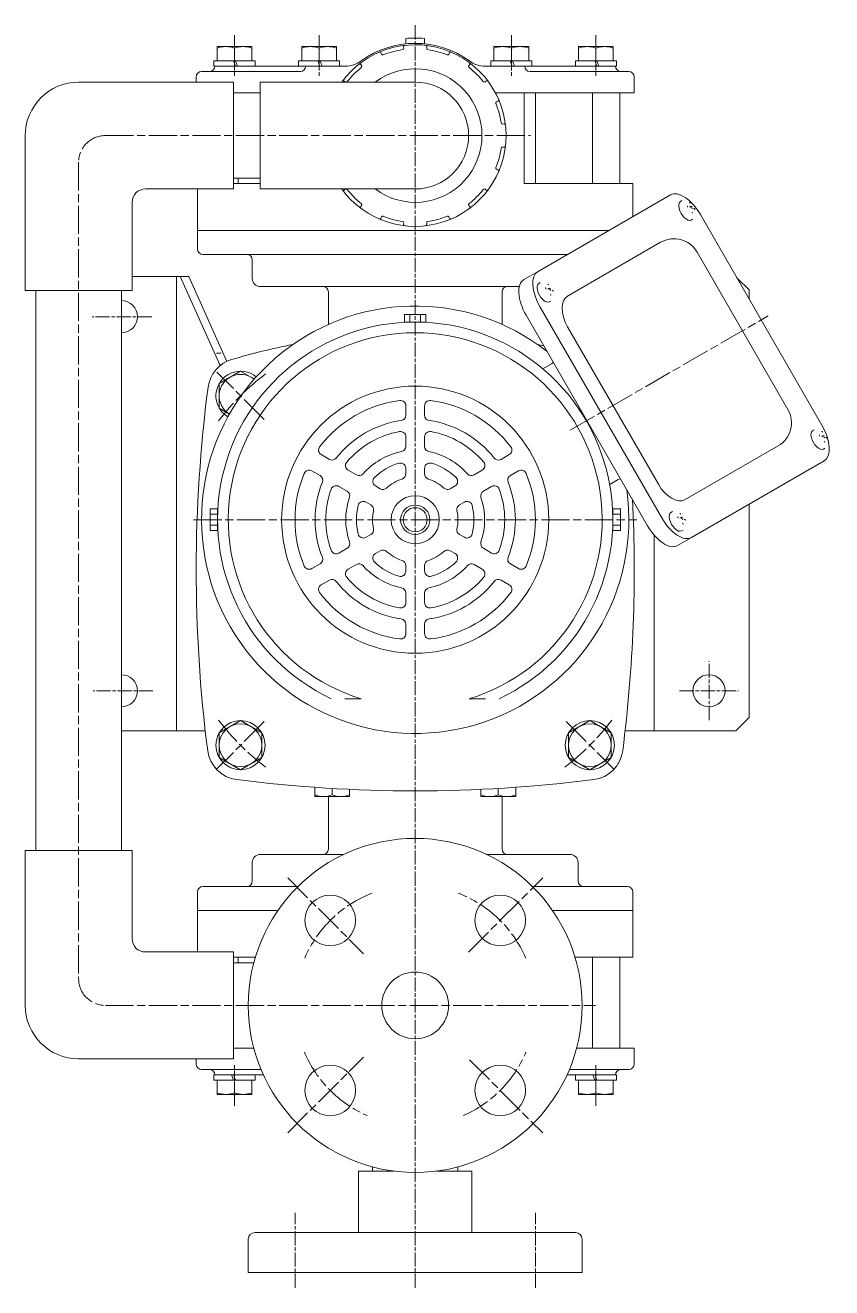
# Model space of a CAD drawing. Units: millimetres at full size. Extents: x -2818 to 571, y -785 to 714.
# Drawn here: x -568.1 to -266.2, y 241 to 713.6 of the extents above; entities that cross this region are included whole.
import ezdxf

# ---------------------------------------------------------------- set-up
doc = ezdxf.new("R2010")
doc.units = ezdxf.units.MM
doc.header["$LTSCALE"] = 0.88
doc.linetypes.add('CHAIN', pattern=[18.5, 12, -1.5, 3.5, -1.5])
doc.linetypes.add('USER5', pattern=[9, 6, -0.75, 1.5, -0.75])
for name, color, linetype, lineweight in [('0-2_AM_1', 3, 'Continuous', 18), ('0-4_AM_7', 2, 'CHAIN', 18), ('0-6_AM_7N', 2, 'USER5', 18)]:
    doc.layers.add(name, color=color, linetype=linetype, lineweight=lineweight)

msp = doc.modelspace()

# ---------------------------------------------------------------- linework, layer by layer
at = {"layer": '0-2_AM_1'}
for p, q in [((-496.2814, 705.5812), (-483.2814, 705.5812)), ((-496.2814, 700.2812), (-496.2814, 705.5812)), ((-489.7814, 704.9995), (-489.7814, 700.2812)), ((-483.2814, 700.2812), (-483.2814, 705.5812)), ((-464.6235, 705.5812), (-451.6235, 705.5812)), ((-464.6235, 700.2812), (-464.6235, 705.5812)), ((-458.1235, 704.9995), (-458.1235, 700.2812)), ((-451.6235, 700.2812), (-451.6235, 705.5812)), ((-426.4304, 704.9951), (-426.4956, 705.4909)), ((-425.6068, 708.6146), (-425.6068, 706.6049)), ((-418.6402, 708.6146), (-418.6402, 706.6049)), ((-417.8166, 704.9951), (-417.7514, 705.4909)), ((-392.6235, 705.5812), (-379.6235, 705.5812)), ((-392.6235, 700.2812), (-392.6235, 705.5812)), ((-386.1235, 704.9995), (-386.1235, 700.2812)), ((-379.6235, 700.2812), (-379.6235, 705.5812)), ((-360.9656, 705.5812), (-347.9656, 705.5812)), ((-360.9656, 700.2812), (-360.9656, 705.5812)), ((-354.4656, 704.9995), (-354.4656, 700.2812)), ((-347.9656, 700.2812), (-347.9656, 705.5812)), ((-497.4814, 700.2812), (-482.0814, 700.2812)), ((-497.4814, 700.2812), (-497.4814, 698.2812)), ((-496.2814, 700.2812), (-493.7814, 700.2812)), ((-490.1814, 700.2812), (-489.4534, 698.2812)), ((-489.3814, 700.2812), (-488.6534, 698.2812)), ((-485.7814, 700.2812), (-483.2814, 700.2812)), ((-465.8235, 700.2812), (-450.4235, 700.2812)), ((-465.8235, 700.2812), (-465.8235, 698.2812)), ((-464.6235, 700.2812), (-462.1235, 700.2812)), ((-458.5235, 700.2812), (-457.7956, 698.2812)), ((-457.7235, 700.2812), (-456.9956, 698.2812)), ((-454.1235, 700.2812), (-451.6235, 700.2812)), ((-434.7506, 702.7657), (-434.942, 703.2277)), ((-409.305, 703.2277), (-409.4964, 702.7657)), ((-393.8235, 700.2812), (-378.4235, 700.2812)), ((-393.8235, 700.2812), (-393.8235, 698.2812)), ((-392.6235, 700.2812), (-390.1235, 700.2812)), ((-386.5235, 700.2812), (-385.7956, 698.2812)), ((-385.7235, 700.2812), (-384.9956, 698.2812)), ((-382.1235, 700.2812), (-379.6235, 700.2812)), ((-362.1656, 700.2812), (-346.7656, 700.2812)), ((-362.1656, 700.2812), (-362.1656, 698.2812)), ((-360.9656, 700.2812), (-358.4656, 700.2812)), ((-354.8656, 700.2812), (-354.1377, 698.2812)), ((-354.0656, 700.2812), (-353.3377, 698.2812)), ((-350.4656, 700.2812), (-347.9656, 700.2812)), ((-502.1235, 696.2812), (-499.1235, 696.2812)), ((-502.1235, 696.2812), (-465.1235, 696.2812)), ((-497.1235, 698.2812), (-448.2817, 698.2812)), ((-442.2103, 698.4588), (-442.5147, 698.8555)), ((-402.0367, 698.4588), (-401.7323, 698.8555)), ((-395.9653, 698.2812), (-347.1235, 698.2812)), ((-379.1235, 696.2812), (-345.1235, 696.2812)), ((-345.1235, 696.2812), (-342.1235, 696.2812)), ((-504.1235, 692.2812), (-504.1235, 694.2812)), ((-480.1235, 692.2812), (-422.1235, 692.2812)), ((-480.1235, 652.2812), (-480.1235, 692.2812)), ((-448.3011, 692.368), (-448.6979, 692.6724)), ((-395.9458, 692.368), (-395.5491, 692.6724)), ((-490.1235, 688.2812), (-480.1235, 688.2812)), ((-480.1235, 688.2812), (-490.1235, 688.2812)), ((-480.1235, 688.2812), (-490.1235, 688.2812)), ((-392.1235, 688.2812), (-345.5385, 688.2812)), ((-381.3735, 654.2812), (-381.3735, 688.2812)), ((-377.0928, 654.2812), (-377.0928, 688.2812)), ((-355.7935, 654.2812), (-355.7935, 688.2812)), ((-345.5385, 654.2812), (-345.5385, 688.2812)), ((-391.639, 684.9083), (-391.177, 685.0996)), ((-389.4031, 676.5889), (-388.9138, 676.6533)), ((-568.1235, 672.2812), (-568.1235, 614.2812)), ((-389.4096, 667.9743), (-388.9138, 667.909)), ((-391.639, 659.6541), (-391.177, 659.4627)), ((-503.6235, 636.7812), (-503.6235, 652.2812)), ((-480.1235, 656.2812), (-490.1235, 656.2812)), ((-480.1235, 654.2812), (-490.1235, 654.2812)), ((-488.4535, 654.2812), (-488.4535, 656.2812)), ((-422.1235, 652.2812), (-480.1235, 652.2812)), ((-448.3011, 652.1943), (-448.6979, 651.8899)), ((-395.9458, 652.1943), (-395.5491, 651.8899)), ((-340.6235, 654.2812), (-381.3735, 654.2812)), ((-340.6235, 641.9305), (-340.6235, 654.2812)), ((-326.5382, 650.0626), (-376.1459, 621.4216)), ((-322.8062, 647.5985), (-322.2465, 647.9216)), ((-528.1235, 614.2812), (-528.1235, 647.2812)), ((-442.2103, 646.1035), (-442.5147, 645.7068)), ((-402.0367, 646.1035), (-401.7323, 645.7068)), ((-319.4382, 645.4155), (-318.7656, 645.8039)), ((-319.1049, 647.1147), (-319.3185, 646.9913)), ((-318.3762, 645.669), (-318.9542, 645.3353)), ((-318.581, 644.9278), (-318.2413, 645.1239)), ((-317.5343, 645.0775), (-317.832, 644.9057)), ((-434.7506, 641.7966), (-434.942, 641.3346)), ((-426.4304, 639.5672), (-426.4956, 639.0715)), ((-417.8166, 639.5672), (-417.7514, 639.0715)), ((-409.4964, 641.7966), (-409.305, 641.3346)), ((-318.8062, 640.6703), (-318.2465, 640.9934)), ((-269.8421, 563.862), (-315.3421, 642.6703)), ((-349.5424, 636.7812), (-503.6235, 636.7812)), ((-503.6235, 636.7812), (-503.6235, 629.7812)), ((-330.2412, 632.3363), (-365.0921, 612.2151)), ((-282.5809, 569.7863), (-316.5809, 628.676)), ((-501.6235, 627.7812), (-365.1308, 627.7812)), ((-483.1235, 625.7812), (-483.1235, 618.7812)), ((-506.9235, 619.4812), (-528.1235, 619.4812)), ((-511.5285, 449.4812), (-511.5285, 619.4812)), ((-510.1235, 619.4812), (-495.134, 586.1712)), ((-506.9235, 619.4812), (-492.6407, 587.7417)), ((-376.1459, 621.4216), (-381.3959, 618.3905)), ((-383.1294, 615.7812), (-480.1235, 615.7812)), ((-375.878, 616.9575), (-375.3183, 617.2806)), ((-372.51, 614.7745), (-371.8374, 615.1629)), ((-372.1767, 616.4736), (-372.3903, 616.3503)), ((-371.448, 615.028), (-372.026, 614.6943)), ((-371.6527, 614.2868), (-371.3131, 614.4829)), ((-370.6061, 614.4365), (-370.9038, 614.2646)), ((-568.1235, 614.2812), (-528.1235, 614.2812)), ((-564.1235, 614.2812), (-564.1235, 404.6812)), ((-532.1235, 614.2812), (-532.1235, 404.6812)), ((-454.6235, 613.7812), (-454.6235, 601.5821)), ((-389.6235, 613.7812), (-389.6235, 601.5821)), ((-371.878, 610.0293), (-371.3183, 610.3524)), ((-424.1442, 605.2812), (-426.1649, 605.2812)), ((-426.1649, 602.4812), (-426.1649, 605.2812)), ((-420.1028, 605.2812), (-424.1442, 605.2812)), ((-424.1442, 602.4812), (-424.1442, 605.2812)), ((-420.1028, 602.4812), (-420.1028, 605.2812)), ((-380.5921, 604.9982), (-335.0921, 526.1899)), ((-329.8421, 529.221), (-375.3421, 608.0293)), ((-424.1442, 602.4812), (-426.1649, 602.4812)), ((-420.1028, 602.4812), (-424.1442, 602.4812)), ((-424.1235, 602.4812), (-424.1235, 602.4541)), ((-420.1235, 602.4812), (-420.1235, 602.4541)), ((-418.082, 602.4812), (-420.1028, 602.4812)), ((-365.0921, 600.6681), (-331.0921, 541.7784)), ((-496.474, 590.8547), (-494.8092, 590.8547)), ((-371.1438, 586.7818), (-374.3056, 584.9564)), ((-425.6235, 571.128), (-425.6235, 567.5964)), ((-418.6235, 567.5964), (-418.6235, 571.128)), ((-425.6235, 559.4973), (-425.6235, 555.9357)), ((-418.6235, 555.9357), (-418.6235, 559.4973)), ((-273.3062, 561.862), (-272.7465, 562.1851)), ((-269.9382, 559.679), (-269.2656, 560.0674)), ((-269.6049, 561.3781), (-269.8185, 561.2548)), ((-268.8762, 559.9325), (-269.4542, 559.5988)), ((-269.081, 559.1913), (-268.7413, 559.3874)), ((-268.0343, 559.341), (-268.332, 559.1691)), ((-321.0921, 536.0049), (-286.2412, 556.126)), ((-269.3062, 554.9338), (-268.7465, 555.2569)), ((-454.2483, 551.0699), (-457.3067, 552.8357)), ((-386.9403, 552.8357), (-389.9987, 551.0699)), ((-318.6459, 521.8287), (-269.0382, 550.4697)), ((-460.8067, 546.7735), (-457.7483, 545.0077)), ((-444.1498, 545.2395), (-447.2342, 547.0203)), ((-425.6235, 547.71), (-425.6235, 545.6203)), ((-418.6235, 545.6203), (-418.6235, 547.71)), ((-397.0127, 547.0203), (-400.0972, 545.2395)), ((-386.4987, 545.0077), (-383.4403, 546.7735)), ((-346.1438, 543.4805), (-349.3056, 541.6551)), ((-450.7342, 540.9581), (-447.6498, 539.1773)), ((-435.2164, 540.0818), (-437.0262, 541.1267)), ((-407.2208, 541.1267), (-409.0306, 540.0818)), ((-396.5972, 539.1773), (-393.5127, 540.9581)), ((-440.5262, 535.0645), (-438.7164, 534.0196)), ((-405.5306, 534.0196), (-403.7208, 535.0645)), ((-297.1235, 454.4812), (-297.1235, 534.2547)), ((-496.1235, 530.5019), (-498.9235, 530.5019)), ((-498.9235, 530.5019), (-498.9235, 526.4604)), ((-496.1235, 532.5226), (-496.1235, 530.5019)), ((-496.1235, 530.5019), (-496.1235, 526.4604)), ((-496.1235, 530.4812), (-496.0965, 530.4812)), ((-348.1235, 530.4812), (-348.1505, 530.4812)), ((-348.1235, 532.5226), (-345.3235, 532.5226)), ((-348.1235, 530.5019), (-348.1235, 532.5226)), ((-348.1235, 530.5019), (-345.3235, 530.5019)), ((-348.1235, 526.4604), (-348.1235, 530.5019)), ((-345.3235, 530.5019), (-345.3235, 532.5226)), ((-345.3235, 526.4604), (-345.3235, 530.5019)), ((-326.378, 531.221), (-325.8183, 531.5441)), ((-323.01, 529.038), (-322.3374, 529.4264)), ((-322.6767, 530.7371), (-322.8903, 530.6138)), ((-321.948, 529.2915), (-322.526, 528.9578)), ((-496.1235, 526.4604), (-498.9235, 526.4604)), ((-498.9235, 526.4604), (-498.9235, 524.4397)), ((-496.1235, 526.4812), (-496.0965, 526.4812)), ((-496.1235, 526.4604), (-496.1235, 524.4397)), ((-348.1235, 526.4812), (-348.1505, 526.4812)), ((-348.1235, 526.4604), (-345.3235, 526.4604)), ((-348.1235, 524.4397), (-348.1235, 526.4604)), ((-322.378, 524.2928), (-321.8183, 524.6159)), ((-322.1527, 528.5503), (-321.8131, 528.7464)), ((-321.1061, 528.7), (-321.4038, 528.5281)), ((-496.1235, 524.4397), (-498.9235, 524.4397)), ((-438.7164, 522.9427), (-440.5262, 521.8978)), ((-403.7208, 521.8978), (-405.5306, 522.9427)), ((-332.7185, 449.4812), (-332.7185, 522.8069)), ((-323.8959, 518.7976), (-318.6459, 521.8287)), ((-447.6498, 517.785), (-450.7342, 516.0042)), ((-437.0262, 515.8356), (-435.2164, 516.8805)), ((-409.0306, 516.8805), (-407.2208, 515.8356)), ((-393.5127, 516.0042), (-396.5972, 517.785)), ((-457.7483, 511.9546), (-460.8067, 510.1888)), ((-447.2342, 509.942), (-444.1498, 511.7228)), ((-425.6235, 511.342), (-425.6235, 509.2523)), ((-418.6235, 509.2523), (-418.6235, 511.342)), ((-400.0972, 511.7228), (-397.0127, 509.942)), ((-383.4403, 510.1888), (-386.4987, 511.9546)), ((-457.3067, 504.1267), (-454.2483, 505.8925)), ((-389.9987, 505.8925), (-386.9403, 504.1267)), ((-425.6235, 501.0267), (-425.6235, 497.465)), ((-418.6235, 497.465), (-418.6235, 501.0267)), ((-425.6235, 489.3659), (-425.6235, 485.8344)), ((-418.6235, 485.8344), (-418.6235, 489.3659)), ((-448.4863, 461.4812), (-442.3761, 461.4812)), ((-401.8708, 461.4812), (-395.7606, 461.4812)), ((-302.1235, 449.4812), (-297.1235, 454.4812)), ((-500.9952, 449.4812), (-532.1235, 449.4812)), ((-343.2518, 449.4812), (-302.1235, 449.4812)), ((-459.745, 428.3181), (-459.745, 424.8812)), ((-453.245, 427.8957), (-453.245, 425.4628)), ((-446.745, 427.5534), (-446.745, 424.8812)), ((-397.502, 427.5534), (-397.502, 424.8812)), ((-391.002, 427.8957), (-391.002, 425.4628)), ((-384.502, 428.3181), (-384.502, 424.8812)), ((-446.745, 424.8812), (-459.745, 424.8812)), ((-454.6235, 405.1812), (-454.6235, 424.8812)), ((-384.502, 424.8812), (-397.502, 424.8812)), ((-389.6235, 405.1812), (-389.6235, 424.8812)), ((-568.1235, 404.6812), (-528.1235, 404.6812)), ((-568.1235, 346.6812), (-568.1235, 404.6812)), ((-528.1235, 404.6812), (-528.1235, 371.6812)), ((-480.1235, 403.1812), (-448.8443, 403.1812)), ((-364.1235, 403.1812), (-395.4027, 403.1812)), ((-483.1235, 393.1812), (-483.1235, 400.1812)), ((-361.1235, 393.1812), (-361.1235, 400.1812)), ((-503.6235, 382.1812), (-503.6235, 389.1812)), ((-501.6235, 391.1812), (-466.0097, 391.1812)), ((-378.2373, 391.1812), (-342.6235, 391.1812)), ((-340.6235, 382.1812), (-340.6235, 389.1812)), ((-473.5628, 382.1812), (-503.6235, 382.1812)), ((-503.6235, 382.1812), (-503.6235, 366.6812)), ((-340.6235, 382.1812), (-370.6842, 382.1812)), ((-340.6235, 382.1812), (-340.6235, 364.6812)), ((-490.1235, 366.6812), (-490.1235, 326.6812)), ((-481.9754, 364.6812), (-490.1235, 364.6812)), ((-488.4535, 364.6812), (-488.4535, 362.6812)), ((-340.6235, 364.6812), (-362.2716, 364.6812)), ((-355.7935, 364.6812), (-355.7935, 330.6812)), ((-345.5385, 364.6812), (-345.5385, 330.6812)), ((-482.5408, 362.6812), (-490.1235, 362.6812)), ((-504.1235, 326.6812), (-504.1235, 324.6812)), ((-490.1235, 330.6812), (-482.5408, 330.6812)), ((-482.5408, 330.6812), (-490.1235, 330.6812)), ((-482.5408, 330.6812), (-490.1235, 330.6812)), ((-361.7062, 330.6812), (-345.5385, 330.6812)), ((-502.1235, 322.6812), (-499.1235, 322.6812)), ((-502.1235, 322.6812), (-479.8318, 322.6812)), ((-364.4152, 322.6812), (-345.1235, 322.6812)), ((-345.1235, 322.6812), (-342.1235, 322.6812)), ((-482.0814, 318.6812), (-497.4814, 318.6812)), ((-497.1235, 320.6812), (-478.9588, 320.6812)), ((-496.2814, 318.6812), (-496.2814, 313.3812)), ((-493.7814, 318.6812), (-496.2814, 318.6812)), ((-490.1814, 318.6812), (-490.9093, 320.6812)), ((-489.3814, 318.6812), (-490.1093, 320.6812)), ((-489.7814, 313.9628), (-489.7814, 318.6812)), ((-483.2814, 318.6812), (-485.7814, 318.6812)), ((-483.2814, 318.6812), (-483.2814, 313.3812)), ((-482.0814, 318.6812), (-482.0814, 320.6812)), ((-365.2882, 320.6812), (-347.1235, 320.6812)), ((-346.7656, 318.6812), (-362.1656, 318.6812)), ((-360.9656, 318.6812), (-360.9656, 313.3812)), ((-358.4656, 318.6812), (-360.9656, 318.6812)), ((-354.8656, 318.6812), (-355.5936, 320.6812)), ((-354.0656, 318.6812), (-354.7936, 320.6812)), ((-354.4656, 313.9628), (-354.4656, 318.6812)), ((-347.9656, 318.6812), (-350.4656, 318.6812)), ((-347.9656, 318.6812), (-347.9656, 313.3812)), ((-346.7656, 318.6812), (-346.7656, 320.6812)), ((-483.2814, 313.3812), (-496.2814, 313.3812)), ((-347.9656, 313.3812), (-360.9656, 313.3812)), ((-443.3735, 261.6812), (-443.3735, 284.6812)), ((-443.3735, 284.6812), (-430.0134, 284.6812)), ((-438.1235, 286.2639), (-438.1235, 284.6812)), ((-414.2336, 284.6812), (-400.8735, 284.6812)), ((-406.1235, 286.2639), (-406.1235, 284.6812)), ((-400.8735, 261.6812), (-400.8735, 284.6812)), ((-482.1235, 261.6812), (-362.1235, 261.6812)), ((-484.6235, 246.6812), (-484.6235, 259.1812)), ((-359.6235, 246.6812), (-359.6235, 259.1812)), ((-484.6235, 246.6812), (-359.6235, 246.6812))]:
    msp.add_line(p, q, dxfattribs=at)
for points in [[(-497.4814, 698.2812), (-482.0814, 698.2812), (-482.0814, 700.2812)], [(-493.7814, 700.2812), (-485.7814, 700.2812), (-493.7814, 700.2812)], [(-465.8235, 698.2812), (-450.4235, 698.2812), (-450.4235, 700.2812)], [(-462.1235, 700.2812), (-454.1235, 700.2812), (-462.1235, 700.2812)], [(-393.8235, 698.2812), (-378.4235, 698.2812), (-378.4235, 700.2812)], [(-390.1235, 700.2812), (-382.1235, 700.2812), (-390.1235, 700.2812)], [(-362.1656, 698.2812), (-346.7656, 698.2812), (-346.7656, 700.2812)], [(-358.4656, 700.2812), (-350.4656, 700.2812), (-358.4656, 700.2812)], [(-523.1235, 652.2812), (-490.1235, 652.2812), (-490.1235, 692.2812), (-548.1235, 692.2812)], [(-340.1235, 694.2812), (-340.1235, 688.2812), (-392.1235, 688.2812)], [(-297.1235, 611.1148), (-297.1235, 614.4812), (-301.722, 619.0797)], [(-418.082, 602.4812), (-418.082, 605.2812), (-420.1028, 605.2812)], [(-491.661, 568.0354), (-495.5309, 570.2697), (-495.5309, 579.5073), (-487.5309, 584.1261), (-482.3519, 581.1361)], [(-496.1235, 532.5226), (-498.9235, 532.5226), (-498.9235, 530.5019)], [(-348.1235, 524.4397), (-345.3235, 524.4397), (-345.3235, 526.4604)], [(-523.1235, 366.6812), (-490.1235, 366.6812), (-490.1235, 362.6812)], [(-490.1235, 330.6812), (-490.1235, 326.6812), (-548.1235, 326.6812)], [(-340.1235, 324.6812), (-340.1235, 330.6812), (-361.7062, 330.6812)], [(-482.0814, 320.6812), (-497.4814, 320.6812), (-497.4814, 318.6812)], [(-485.7814, 318.6812), (-493.7814, 318.6812), (-485.7814, 318.6812)], [(-346.7656, 320.6812), (-362.1656, 320.6812), (-362.1656, 318.6812)], [(-350.4656, 318.6812), (-358.4656, 318.6812), (-350.4656, 318.6812)]]:
    msp.add_lwpolyline(points, dxfattribs=at)
for points in [[(-479.5309, 439.455), (-487.5309, 434.8362), (-495.5309, 439.455), (-495.5309, 448.6926), (-487.5309, 453.3114), (-479.5309, 448.6926)], [(-348.7161, 439.455), (-356.7161, 434.8362), (-364.7161, 439.455), (-364.7161, 448.6926), (-356.7161, 453.3114), (-348.7161, 448.6926)]]:
    msp.add_lwpolyline(points, close=True, dxfattribs=at)
for centre, radius in [((-422.1235, 528.4812), 50), ((-422.1235, 528.4812), 9), ((-422.1235, 528.4812), 5.5), ((-422.1235, 528.4812), 4.5), ((-312.1235, 464.4812), 6), ((-487.5309, 444.0738), 9.2), ((-487.5309, 444.0738), 8), ((-356.7161, 444.0738), 9.2), ((-356.7161, 444.0738), 8), ((-422.1235, 346.6812), 62.5), ((-453.9433, 378.501), 9.5), ((-390.3037, 378.501), 9.5), ((-422.1235, 346.6812), 12.5), ((-453.9433, 314.8614), 9.5), ((-390.3037, 314.8614), 9.5)]:
    msp.add_circle(centre, radius, dxfattribs=at)
for centre, radius, start, end in [((-493.0314, 696.211), 9.3701, 69.70545, 110.29455), ((-486.5314, 696.211), 9.3701, 69.70545, 110.29455), ((-461.3735, 696.211), 9.3701, 69.70545, 110.29455), ((-454.8735, 696.211), 9.3701, 69.70545, 110.29455), ((-422.1235, 672.2812), 34, 216.03188, 143.96812), ((-422.1235, 672.2812), 34.5, 53.99725, 126.00275), ((-422.1235, 672.2812), 32.5, 98.36815, 111.63185), ((-426.9261, 704.9298), 0.5, 278.36815, 7.5), ((-425.9999, 705.5561), 0.5, 96.64481, 187.5), ((-422.1235, 672.2812), 36.5, 84.5237, 95.4763), ((-418.2471, 705.5561), 0.5, 352.5, 83.35519), ((-417.3209, 704.9298), 0.5, 172.5, 261.63185), ((-422.1235, 672.2812), 32.5, 68.36815, 81.63185), ((-389.3735, 696.211), 9.3701, 69.70545, 110.29455), ((-382.8735, 696.211), 9.3701, 69.70545, 110.29455), ((-357.7156, 696.211), 9.3701, 69.70545, 110.29455), ((-351.2156, 696.211), 9.3701, 69.70545, 110.29455), ((-448.2817, 708.2812), 10, 270, 306.00275), ((-442.1181, 699.1599), 0.5, 126.64481, 217.5), ((-435.4039, 703.0363), 0.5, 22.5, 113.35519), ((-434.2887, 702.957), 0.5, 202.5, 291.63185), ((-409.9583, 702.957), 0.5, 248.36815, 337.5), ((-408.8431, 703.0363), 0.5, 66.64481, 157.5), ((-395.9653, 708.2812), 10, 233.99725, 270), ((-402.1289, 699.1599), 0.5, 322.5, 53.35519), ((-502.1235, 694.2812), 2, 90, 180), ((-499.1235, 698.2812), 2, 270, 0), ((-465.1235, 698.2812), 2, 270, 0), ((-422.1235, 672.2812), 32.5, 135, 141.63185), ((-422.1235, 672.2812), 32.5, 128.36815, 135), ((-442.607, 698.1544), 0.5, 308.36815, 37.5), ((-422.1235, 672.2812), 25, 233.1301, 126.8699), ((-401.64, 698.1544), 0.5, 142.5, 231.63185), ((-422.1235, 672.2812), 32.5, 38.36815, 51.63185), ((-379.1235, 698.2812), 2, 180, 270), ((-345.1235, 698.2812), 2, 180, 270), ((-342.1235, 694.2812), 2, 0, 90), ((-548.1235, 672.2812), 20, 90, 180), ((-449.0022, 692.2757), 0.5, 52.5, 143.35519), ((-447.9968, 692.7647), 0.5, 232.5, 255.23867), ((-447.9968, 692.7647), 0.5, 284.76133, 321.63185), ((-422.1235, 672.2812), 20, 0, 90), ((-396.2502, 692.7647), 0.5, 218.36815, 307.5), ((-395.2447, 692.2757), 0.5, 36.64481, 127.5), ((-391.3683, 685.5616), 0.5, 292.5, 23.35519), ((-391.4476, 684.4463), 0.5, 112.5, 201.63185), ((-422.1235, 672.2812), 32.5, 8.36808, 21.63185), ((-389.4748, 677.0837), 0.5, 188.36808, 278.25208), ((-388.8485, 676.1576), 0.5, 6.64481, 97.5), ((-422.1235, 672.2812), 20, 270, 0), ((-422.1235, 672.2812), 32.5, 338.36815, 351.63185), ((-389.4748, 667.4786), 0.5, 82.5, 171.63185), ((-388.8485, 668.4047), 0.5, 262.5, 353.35519), ((-391.4476, 660.116), 0.5, 158.36815, 247.5), ((-391.3683, 659.0008), 0.5, 336.64481, 67.5), ((-523.1235, 647.2812), 5, 90, 180), ((-447.9968, 651.7977), 0.5, 104.76133, 127.5), ((-447.9968, 651.7977), 0.5, 38.36815, 75.23867), ((-396.2502, 651.7977), 0.5, 52.5, 141.63185), ((-449.0022, 652.2866), 0.5, 216.64481, 307.5), ((-422.1235, 672.2812), 32.5, 218.36815, 225), ((-422.1235, 672.2812), 32.5, 225, 231.63185), ((-422.1235, 672.2812), 32.5, 308.36815, 315), ((-422.1235, 672.2812), 32.5, 315, 321.63185), ((-395.2447, 652.2866), 0.5, 232.5, 323.35519), ((-442.1181, 645.4024), 0.5, 142.5, 233.35519), ((-442.607, 646.4079), 0.5, 322.5, 51.63185), ((-401.64, 646.4079), 0.5, 128.36815, 217.5), ((-402.1289, 645.4024), 0.5, 306.64481, 37.5), ((-435.4039, 641.526), 0.5, 246.64481, 337.5), ((-434.2887, 641.6053), 0.5, 68.36815, 157.5), ((-422.1235, 672.2812), 32.5, 248.36815, 261.63185), ((-426.9261, 639.6325), 0.5, 352.5, 81.63185), ((-425.9999, 639.0062), 0.5, 172.5, 263.35519), ((-418.2471, 639.0062), 0.5, 276.64481, 7.5), ((-417.3209, 639.6325), 0.5, 98.36815, 187.5), ((-422.1235, 672.2812), 32.5, 278.36815, 291.63185), ((-409.9583, 641.6053), 0.5, 22.5, 111.63185), ((-408.8431, 641.526), 0.5, 202.5, 293.35519), ((-325.2412, 623.676), 10, 30, 120), ((-501.6235, 629.7812), 2, 180, 270), ((-485.1235, 625.7812), 2, 0, 90), ((-480.1235, 618.7812), 3, 180, 270), ((-456.6235, 613.7812), 2, 0, 90), ((-387.6235, 613.7812), 2, 90, 180), ((-532.1235, 604.4812), 6, 270, 90), ((-422.1235, 528.4812), 80, 51.90213, 8.09787), ((-422.1235, 528.4812), 74, 295.12206, 244.87794), ((-422.1235, 528.4812), 69.9941, 286.81894, 253.18106), ((-422.1235, 358.4812), 240, 101.00286, 106.64047), ((-422.1235, 358.4812), 240, 78.43718, 78.99714), ((-487.2716, 576.4536), 12.5, 106.64047, 172.56419), ((-372.1438, 588.5138), 2, 300, 327.57407), ((-487.5309, 574.8885), 9.2, 50.11921, 239.16841), ((-487.5309, 574.8885), 8, 50.36356, 238.92406), ((25.8765, 509.4812), 530, 172.56419, 187.31214), ((-422.1235, 528.4812), 45, 97.34866, 142.65134), ((-427.6235, 571.128), 2, 0, 97.34866), ((-416.6235, 571.128), 2, 82.65134, 180), ((-422.1235, 528.4812), 45, 37.34866, 82.65134), ((-427.6235, 567.5964), 2, 278.0039, 0), ((-416.6235, 567.5964), 2, 180, 261.9961), ((-291.2412, 564.7863), 10, 300, 30), ((-422.1235, 528.4812), 37.5, 98.0039, 141.9961), ((-422.1235, 528.4812), 37.5, 38.0039, 81.9961), ((-422.1235, 528.4812), 33.5, 100.05557, 139.94443), ((-427.6235, 559.4973), 2, 0, 100.05557), ((-416.6235, 559.4973), 2, 79.94443, 180), ((-422.1235, 528.4812), 33.5, 40.05557, 79.94443), ((-456.3067, 554.5677), 2, 142.65134, 240), ((-422.1235, 528.4812), 26, 101.32819, 138.67181), ((-427.6235, 555.9357), 2, 281.32819, 0), ((-416.6235, 555.9357), 2, 180, 258.67181), ((-422.1235, 528.4812), 26, 41.32819, 78.67181), ((-387.9403, 554.5677), 2, 300, 37.34866), ((-453.2483, 552.8019), 2, 240, 321.9961), ((-446.2342, 548.7524), 2, 139.94443, 240), ((-422.1235, 528.4812), 22, 105.96201, 134.03799), ((-427.6235, 547.71), 2, 0, 105.96201), ((-416.6235, 547.71), 2, 74.03799, 180), ((-422.1235, 528.4812), 22, 45.96201, 74.03799), ((-398.0127, 548.7524), 2, 300, 40.05557), ((-390.9987, 552.8019), 2, 218.0039, 300), ((-422.1235, 528.4812), 45, 157.34866, 202.65134), ((-461.8067, 545.0414), 2, 60, 157.34866), ((-458.7483, 543.2756), 2, 338.0039, 60), ((-443.1498, 546.9716), 2, 240, 318.67181), ((-436.0262, 542.8587), 2, 134.03799, 240), ((-422.1235, 528.4812), 16, 107.79159, 132.20841), ((-427.6235, 545.6203), 2, 287.79159, 0), ((-416.6235, 545.6203), 2, 180, 252.20841), ((-422.1235, 528.4812), 16, 47.79159, 72.20841), ((-408.2208, 542.8587), 2, 300, 45.96201), ((-401.0972, 546.9716), 2, 221.32819, 300), ((-385.4987, 543.2756), 2, 120, 201.9961), ((-382.4403, 545.0414), 2, 22.65134, 120), ((-422.1235, 528.4812), 45, 337.34866, 22.65134), ((-345.1438, 541.7485), 2, 92.42593, 120), ((-422.1235, 528.4812), 37.5, 158.0039, 201.9961), ((-422.1235, 528.4812), 33.5, 160.05557, 199.94443), ((-451.7342, 539.2261), 2, 60, 160.05557), ((-448.6498, 537.4453), 2, 341.32819, 60), ((-434.2164, 541.8139), 2, 240, 312.20841), ((-410.0306, 541.8139), 2, 227.79159, 300), ((-395.5972, 537.4453), 2, 120, 198.67181), ((-392.5127, 539.2261), 2, 19.94443, 120), ((-422.1235, 528.4812), 33.5, 340.05557, 19.94443), ((-422.1235, 528.4812), 37.5, 338.0039, 21.9961), ((-422.1235, 528.4812), 26, 161.32819, 198.67181), ((-441.5262, 533.3325), 2, 60, 165.96201), ((-439.7164, 532.2876), 2, 347.79159, 60), ((-404.5306, 532.2876), 2, 120, 192.20841), ((-402.7208, 533.3325), 2, 14.03799, 120), ((-422.1235, 528.4812), 26, 341.32819, 18.67181), ((-870.1235, 509.4812), 530, 352.68786, 2.87447), ((-422.1235, 528.4812), 22, 165.96201, 194.03799), ((-422.1235, 528.4812), 16, 167.79159, 192.20841), ((-422.1235, 528.4812), 16, 347.79159, 12.20841), ((-422.1235, 528.4812), 22, 345.96201, 14.03799), ((-439.7164, 524.6747), 2, 300, 12.20841), ((-404.5306, 524.6747), 2, 167.79159, 240), ((-448.6498, 519.517), 2, 300, 18.67181), ((-441.5262, 523.6299), 2, 194.03799, 300), ((-402.7208, 523.6299), 2, 240, 345.96201), ((-395.5972, 519.517), 2, 161.32819, 240), ((-451.7342, 517.7362), 2, 199.94443, 300), ((-436.0262, 514.1036), 2, 120, 225.96201), ((-434.2164, 515.1485), 2, 47.79159, 120), ((-422.1235, 528.4812), 16, 227.79159, 252.20841), ((-422.1235, 528.4812), 16, 287.79159, 312.20841), ((-410.0306, 515.1485), 2, 60, 132.20841), ((-408.2208, 514.1036), 2, 314.03799, 60), ((-392.5127, 517.7362), 2, 240, 340.05557), ((-461.8067, 511.9209), 2, 202.65134, 300), ((-458.7483, 513.6867), 2, 300, 21.9961), ((-443.1498, 509.9908), 2, 41.32819, 120), ((-422.1235, 528.4812), 26, 221.32819, 258.67181), ((-422.1235, 528.4812), 22, 225.96201, 254.03799), ((-427.6235, 511.342), 2, 0, 72.20841), ((-416.6235, 511.342), 2, 107.79159, 180), ((-422.1235, 528.4812), 26, 281.32819, 318.67181), ((-422.1235, 528.4812), 22, 285.96201, 314.03799), ((-401.0972, 509.9908), 2, 60, 138.67181), ((-385.4987, 513.6867), 2, 158.0039, 240), ((-382.4403, 511.9209), 2, 240, 337.34866), ((-453.2483, 504.1604), 2, 38.0039, 120), ((-446.2342, 508.21), 2, 120, 220.05557), ((-422.1235, 528.4812), 33.5, 220.05557, 259.94443), ((-427.6235, 509.2523), 2, 254.03799, 0), ((-416.6235, 509.2523), 2, 180, 285.96201), ((-422.1235, 528.4812), 33.5, 280.05557, 319.94443), ((-398.0127, 508.21), 2, 319.94443, 60), ((-390.9987, 504.1604), 2, 60, 141.9961), ((-456.3067, 502.3946), 2, 120, 217.34866), ((-422.1235, 528.4812), 45, 217.34866, 262.65134), ((-422.1235, 528.4812), 37.5, 218.0039, 261.9961), ((-427.6235, 501.0267), 2, 0, 78.67181), ((-416.6235, 501.0267), 2, 101.32819, 180), ((-422.1235, 528.4812), 37.5, 278.0039, 321.9961), ((-422.1235, 528.4812), 45, 277.34866, 322.65134), ((-387.9403, 502.3946), 2, 322.65134, 60), ((-427.6235, 497.465), 2, 259.94443, 0), ((-416.6235, 497.465), 2, 180, 280.05557), ((-427.6235, 489.3659), 2, 0, 81.9961), ((-416.6235, 489.3659), 2, 98.0039, 180), ((-427.6235, 485.8344), 2, 262.65134, 0), ((-416.6235, 485.8344), 2, 180, 277.34866), ((-532.1235, 464.4812), 6, 270, 90), ((-487.4149, 443.6165), 12.5, 187.31214, 262.75185), ((-356.8321, 443.6165), 12.5, 277.24815, 352.68786), ((-422.1235, 956.9812), 530, 262.75185, 277.24815), ((-456.495, 434.2513), 9.3701, 249.70545, 290.29455), ((-449.995, 434.2513), 9.3701, 249.70545, 290.29455), ((-394.252, 434.2513), 9.3701, 249.70545, 290.29455), ((-387.752, 434.2513), 9.3701, 249.70545, 290.29455), ((-480.1235, 400.1812), 3, 90, 180), ((-456.6235, 405.1812), 2, 270, 0), ((-387.6235, 405.1812), 2, 180, 270), ((-364.1235, 400.1812), 3, 0, 90), ((-485.1235, 393.1812), 2, 270, 0), ((-359.1235, 393.1812), 2, 180, 270), ((-501.6235, 389.1812), 2, 90, 180), ((-342.6235, 389.1812), 2, 0, 90), ((-523.1235, 371.6812), 5, 180, 270), ((-548.1235, 346.6812), 20, 180, 270), ((-502.1235, 324.6812), 2, 180, 270), ((-499.1235, 320.6812), 2, 0, 90), ((-345.1235, 320.6812), 2, 90, 180), ((-342.1235, 324.6812), 2, 270, 0), ((-493.0314, 322.7513), 9.3701, 249.70545, 290.29455), ((-486.5314, 322.7513), 9.3701, 249.70545, 290.29455), ((-357.7156, 322.7513), 9.3701, 249.70545, 290.29455), ((-351.2156, 322.7513), 9.3701, 249.70545, 290.29455), ((-482.1235, 259.1812), 2.5, 90, 180), ((-362.1235, 259.1812), 2.5, 0, 90)]:
    msp.add_arc(centre, radius, start, end, dxfattribs=at)
for centre, major_axis, ratio, start_param, end_param in [((-320.5382, 639.6703), (-6, 10.3923), 0.5, 4.71238898, 6.28318531), ((-320.8062, 644.1344), (2, -3.4641), 0.5, 3.14159264, 6.28318531), ((-318.828, 645.2765), (-1.1, 1.9053), 0.5, 0.90512922, 1.18926588), ((-318.828, 645.2765), (-1.1, 1.9053), 0.5, 5.6175182, 5.90165486), ((-318.828, 645.2765), (1.1, -1.9053), 0.5, 5.6175182, 5.90165486), ((-318.828, 645.2765), (1.1, -1.9053), 0.5, 0.90512922, 1.18926588), ((-370.1459, 611.0293), (-6, 10.3923), 0.5, 6.28318531, 7.85398163), ((-375.3959, 607.9982), (-6, 10.3923), 0.5, 0, 1.57079633), ((-373.878, 613.4934), (2, -3.4641), 0.5, 3.14159265, 6.28318531), ((-371.8998, 614.6355), (-1.1, 1.9053), 0.5, 0.90512922, 1.18926588), ((-371.8998, 614.6355), (-1.1, 1.9053), 0.5, 5.6175182, 5.90165486), ((-371.8998, 614.6355), (1.1, -1.9053), 0.5, 0.90512922, 1.18926588), ((-371.8998, 614.6355), (1.1, -1.9053), 0.5, 5.6175182, 5.90165486), ((-360.0921, 603.5548), (-5, 8.6603), 0.57735, 6.28318531, 7.85398163), ((-275.0382, 560.862), (6, -10.3923), 0.5, 6.28318531, 7.85398163), ((-271.3062, 558.3979), (2, -3.4641), 0.5, 3.14159265, 6.28318531), ((-269.328, 559.54), (-1.1, 1.9053), 0.5, 0.90512922, 1.18926588), ((-269.328, 559.54), (-1.1, 1.9053), 0.5, 5.6175182, 5.90165486), ((-269.328, 559.54), (1.1, -1.9053), 0.5, 5.6175182, 5.90165486), ((-269.328, 559.54), (1.1, -1.9053), 0.5, 0.90512922, 1.18926588), ((-326.0921, 544.6651), (-5, 8.6603), 0.57735, 1.57079633, 3.14159265), ((-324.378, 527.7569), (2, -3.4641), 0.5, 3.14159265, 6.28318531), ((-322.3998, 528.899), (-1.1, 1.9053), 0.5, 0.90512922, 1.18926588), ((-322.3998, 528.899), (-1.1, 1.9053), 0.5, 5.6175182, 5.90165486), ((-329.8959, 529.1899), (6, -10.3923), 0.5, 4.71238898, 6.28318531), ((-324.6459, 532.221), (6, -10.3923), 0.5, 4.71238898, 6.28318531), ((-322.3998, 528.899), (1.1, -1.9053), 0.5, 5.6175182, 5.90165486), ((-322.3998, 528.899), (1.1, -1.9053), 0.5, 0.90512922, 1.18926588)]:
    msp.add_ellipse(centre, major_axis=major_axis, ratio=ratio, start_param=start_param, end_param=end_param, dxfattribs=at)
at = {"layer": '0-4_AM_7', "linetype": 'USER5'}
for p, q in [((-422.1235, 713.5707), (-422.1235, 241.0016)), ((-520.709, 604.4812), (-543.0957, 604.4812)), ((-312.1235, 453.4812), (-312.1235, 475.4812)), ((-520.3284, 464.4812), (-542.7454, 464.4812)), ((-323.1235, 464.4812), (-301.1235, 464.4812)), ((-467.1235, 241.0016), (-467.1235, 269.0759)), ((-377.1235, 241.0016), (-377.1235, 269.0759))]:
    msp.add_line(p, q, dxfattribs=at)
at = {"layer": '0-4_AM_7'}
for p, q in [((-538.1235, 672.2812), (-378.9163, 672.2812)), ((-548.1235, 662.2812), (-548.1235, 356.6812)), ((-364.1049, 561.9782), (-289.994, 604.7662)), ((-478.692, 566.0497), (-496.3697, 583.7274)), ((-505.1235, 528.4812), (-339.1235, 528.4812)), ((-478.692, 452.9126), (-496.3697, 435.2349)), ((-365.5549, 452.9126), (-347.8773, 435.2349)), ((-469.8532, 394.4109), (-441.4953, 366.053)), ((-402.1471, 366.6576), (-374.3938, 394.4109)), ((-538.1235, 346.6812), (-354.6235, 346.6812)), ((-469.8532, 298.9515), (-441.5287, 327.276)), ((-401.8155, 326.3731), (-374.3938, 298.9515))]:
    msp.add_line(p, q, dxfattribs=at)
for centre, radius, start, end in [((-538.1235, 662.2812), 10, 90, 180), ((-422.1235, 509.4812), 92.5, 127.25142, 142.74858), ((-422.1235, 509.4812), 92.5, 217.25142, 232.74858), ((-422.1235, 509.4812), 92.5, 307.25142, 322.74858), ((-422.1235, 346.6812), 45, 110.96258, 156.82199), ((-422.1235, 346.6812), 45, 23.17801, 69.03742), ((-538.1235, 356.6812), 10, 180, 270), ((-422.1235, 346.6812), 45, 202.88939, 246.43281), ((-422.1235, 346.6812), 45, 293.56719, 337.11061)]:
    msp.add_arc(centre, radius, start, end, dxfattribs=at)
at = {"layer": '0-6_AM_7N'}
for p, q in [((-489.7814, 709.8669), (-489.7814, 694.5908)), ((-458.1235, 709.8669), (-458.1235, 694.5908)), ((-386.1235, 709.8669), (-386.1235, 694.5908)), ((-354.4656, 709.8669), (-354.4656, 694.5908)), ((-489.7814, 309.0954), (-489.7814, 324.3715)), ((-354.4656, 309.0954), (-354.4656, 324.3715))]:
    msp.add_line(p, q, dxfattribs=at)

doc.saveas('drawing.dxf')
